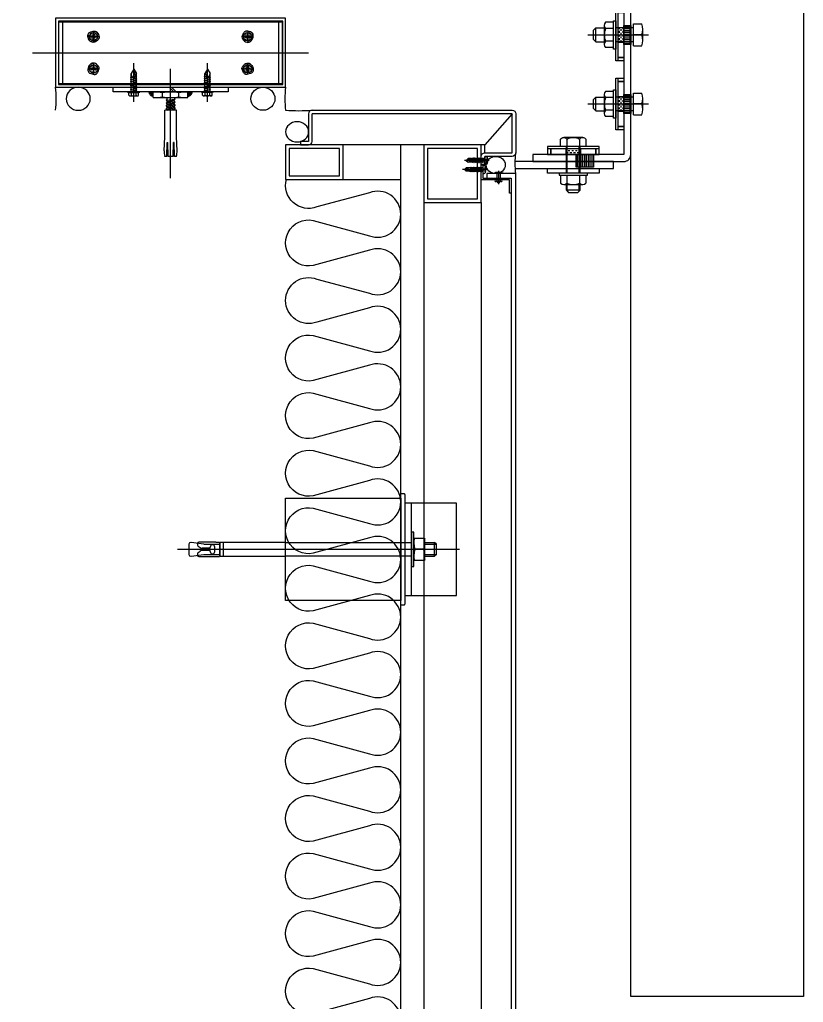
# Model space of a CAD drawing. Header units: millimetres. Extents: x 19868 to 801382, y -4805 to 85279.
# Drawn here: x 369557 to 370238, y 43684 to 44538 of the extents above; entities that cross this region are included whole.
import ezdxf

# ---------------------------------------------------------------- set-up
doc = ezdxf.new("R2010")
doc.units = ezdxf.units.MM
doc.header["$LTSCALE"] = 250
for name, pattern in [('CENTER', [50.8, 31.75, -6.35, 6.35, -6.35]), ('HID', [2.8, 1.8, -1]), ('HIDDEN', [9.525, 6.35, -3.175]), ('HIDDEN2', [4.7625, 3.175, -1.5875])]:
    doc.linetypes.add(name, pattern=pattern)
for name, color, linetype in [('-입면선1', 2, 'Continuous'), ('0-Sheet', 7, 'Continuous'), ('4', 4, 'Continuous'), ('A-ELE-4', 4, 'Continuous'), ('A-ETC-8', 8, 'Continuous'), ('A-FIN', 6, 'Continuous'), ('A-FIN-9', 7, 'Continuous'), ('alucobond', 7, 'Continuous'), ('EXTRUSION', 7, 'Continuous'), ('fastener', 1, 'Continuous'), ('INSUL', 8, 'Continuous'), ('ISL', 251, 'Continuous'), ('mold', 4, 'Continuous'), ('RIVET', 6, 'Continuous'), ('S-TEEL', 4, 'Continuous'), ('SCREW', 1, 'Continuous'), ('SEALANT', 252, 'Continuous')]:
    doc.layers.add(name, color=color, linetype=linetype)

# ---------------------------------------------------------------- blocks, each defined once
blk = doc.blocks.new('너트 M12')
for p, q in [((-9, 0), (9, 0)), ((-9.5, -9), (-9.5, -0.5)), ((0, -8.27), (0, -1.23)), ((9.5, -0.5), (9.5, -9)), ((9, -9.5), (-9, -9.5))]:
    blk.add_line(p, q)
for centre, start, end in [((-9, -0.5), 90, 180), ((9, -0.5), 0, 90), ((-9, -9), 180, 270), ((9, -9), 270, 0)]:
    blk.add_arc(centre, 0.5, start, end)
at = {"extrusion": (0, 0, -1)}
for centre, major_axis, ratio, start_param, end_param in [((-4.75, -0.94), (-4.75, 0.31), 0.185359, -0.024388, 3.141593), ((4.75, -0.94), (4.75, 0.31), 0.185108, 3.141593, 6.30754), ((-4.75, -8.56), (4.75, 0.31), 0.187111, 0, 3.166211), ((4.75, -8.56), (-4.75, 0.31), 0.185991, 3.117121, 6.283185)]:
    blk.add_ellipse(centre, major_axis=major_axis, ratio=ratio, start_param=start_param, end_param=end_param, dxfattribs=at)
blk = doc.blocks.new('A$C24f26f47')
at = {"layer": 'A-ETC-8'}
for p, q in [((-534, -170.5), (-534, -179.5)), ((-532, -169), (-532.5, -169)), ((-521, -170.5), (-532, -169)), ((-526.57, -169.75), (-526.57, -171.46)), ((-510.57, -168.75), (-525.57, -168.75)), ((-521, -170.5), (-507, -170.5)), ((-510.57, -168.75), (-507.57, -168.75)), ((-507.57, -168.75), (-507.57, -181.25)), ((-507, -181), (-507, -169)), ((-504, -169), (-507, -169)), ((-504, -181), (-504, -169)), ((-450, -169), (-504, -169)), ((-450, -169), (-340.5, -169)), ((-329.02, -169), (-320.5, -169)), ((-329.02, -170.5), (-319, -170.5)), ((-320.5, -181), (-320.5, -169)), ((-319, -170.5), (-320.5, -169)), ((-319, -179.5), (-319, -170.5)), ((-544, -175), (-299, -175)), ((-526.57, -178.53), (-526.57, -180.25)), ((-526.12, -172.3), (-524.32, -173.5)), ((-526.12, -177.7), (-524.32, -176.5)), ((-516.07, -174), (-522.66, -174)), ((-516.07, -176), (-522.66, -176)), ((-515.57, -173.5), (-515.57, -173)), ((-515.57, -177), (-515.57, -176.5)), ((-511.57, -177), (-511.57, -173)), ((-532.5, -181), (-532, -181)), ((-532, -181), (-521, -179.5)), ((-525.57, -181.25), (-510.57, -181.25)), ((-521, -179.5), (-507, -179.5)), ((-510.57, -181.25), (-507.57, -181.25)), ((-507, -181), (-504, -181)), ((-504, -181), (-450, -181)), ((-340.5, -181), (-450, -181)), ((-329.17, -179.5), (-319, -179.5)), ((-329.04, -181), (-320.5, -181)), ((-319, -179.5), (-320.5, -181))]:
    blk.add_line(p, q, dxfattribs=at)
blk.add_lwpolyline([(-346.5, -127.5), (-346.5, -222.5, -0.414214), (-347.5, -223.5), (-350, -223.5), (-350, -126.5), (-347.5, -126.5, -0.414214)], format="xyb", close=True, dxfattribs=at)
for points in [[(-350, -130.5), (-350, -219.5), (-450, -219.5), (-450, -130.5)], [(-301.5, -135), (-346.5, -135), (-346.5, -215), (-301.5, -215)], [(-346.5, -215), (-340.5, -215), (-340.5, -135), (-346.5, -135)], [(-340.5, -160), (-340.5, -190), (-338.5, -190), (-338.5, -160)]]:
    blk.add_lwpolyline(points, close=True, dxfattribs=at)
for centre, radius, start, end in [((-532.5, -170.5), 1.5, 90, 180), ((-525.57, -169.75), 1, 90, 180), ((-525.57, -171.46), 1, 180, 236.30993), ((-525.57, -178.53), 1, 123.69007, 180), ((-522.66, -171), 3, 236.30993, 270), ((-522.66, -179), 3, 90, 123.69007), ((-516.07, -173.5), 0.5, 270, 0), ((-516.07, -176.5), 0.5, 0, 90), ((-513.57, -173), 2, 90, 180), ((-513.57, -177), 2, 180, 270), ((-513.57, -173), 2, 0, 90), ((-513.57, -177), 2, 270, 0), ((-532.5, -179.5), 1.5, 180, 270), ((-525.57, -180.25), 1, 180, 270)]:
    blk.add_arc(centre, radius, start, end, dxfattribs=at)
at = {"layer": 'A-ETC-8', "xscale": -1.000000000000001, "rotation": 90}
blk.add_blockref('너트 M12', (-338.5, -175), dxfattribs=at)
blk = doc.blocks.new('A$C8466693f')
at = {"layer": 'A-ETC-8'}
h = blk.add_hatch(dxfattribs=at)
h.set_pattern_fill('JIS_LC_20A', color=256, scale=2, angle=270)
h.set_pattern_definition([(315, (-2993.713, 8736.746), (28.28427, 28.28427), []), (315, (-2993.713, 8734.746), (28.28427, 28.28427), [])])
h.paths.add_polyline_path([(200, -4224), (100, -4224), (100, -4220), (200, -4220)])
at = {"layer": 'INSUL'}
h = blk.add_hatch(dxfattribs=at)
h.set_pattern_fill('AR-SAND', color=256, scale=0.02)
h.set_pattern_definition([(217.5, (2931.9651, -3195.99146), (0.03200063, -0.97882647), [0, -0.77216, 0, -0.8636, 0, -0.8255]), (187.5, (2931.9651, -3195.9915), (-0.89904657, -1.4336502), [0, -0.41656, 0, -0.69596, 0, -0.2667]), (147.5, (2932.5899, -3195.99146), (-1.58198474, -0.00287437), [0, -0.254, 0, -0.9144, 0, -1.1938]), (137.5, (2932.5899, -3195.9915), (-1.5271129, -0.44585865), [0, -0.127, 0, -0.59944, 0, -0.6858])])
edge = h.paths.add_edge_path()
edge.add_spline(control_points=[(81.82, -4171.57), (81.02, -4171.75), (79.31, -4172.14), (77.49, -4175.22), (78.88, -4178.73), (81.78, -4181.61), (85.09, -4180.78), (86.63, -4178.86), (88.72, -4176.93), (87.12, -4173.76), (85.25, -4170.71), (83.09, -4171.25), (81.82, -4171.57)], knot_values=[0, 0, 0, 0, 2.395518, 5.094248, 9.480582, 12.644651, 16.609604, 17.634177, 20.133363, 24.245726, 26.635337, 30.092794, 30.092794, 30.092794, 30.092794], degree=3, periodic=0)
h = blk.add_hatch(dxfattribs=at)
h.set_pattern_fill('AR-SAND', color=256, scale=0.02, angle=180)
h.set_pattern_definition([(217.5, (2881.9651, -3195.99146), (0.03200063, -0.97882647), [0, -0.77216, 0, -0.8636, 0, -0.8255]), (187.5, (2881.9651, -3195.9915), (-0.89904657, -1.4336502), [0, -0.41656, 0, -0.69596, 0, -0.2667]), (147.5, (2882.5899, -3195.99146), (-1.58198474, -0.00287437), [0, -0.254, 0, -0.9144, 0, -1.1938]), (137.5, (2882.5899, -3195.9915), (-1.5271129, -0.44585865), [0, -0.127, 0, -0.59944, 0, -0.6858])])
edge = h.paths.add_edge_path()
edge.add_spline(control_points=[(218.18, -4171.57), (218.98, -4171.75), (220.69, -4172.14), (222.51, -4175.22), (221.12, -4178.73), (218.22, -4181.61), (214.91, -4180.78), (213.37, -4178.86), (211.28, -4176.93), (212.88, -4173.76), (214.75, -4170.71), (216.91, -4171.25), (218.18, -4171.57)], knot_values=[0, 0, 0, 0, 2.395518, 5.094248, 9.480582, 12.644651, 16.609604, 17.634177, 20.133363, 24.245726, 26.635337, 30.092794, 30.092794, 30.092794, 30.092794], degree=3, periodic=0)
h = blk.add_hatch(dxfattribs=at)
h.set_pattern_fill('AR-SAND', color=256, scale=0.02, angle=360)
h.set_pattern_definition([(217.5, (2931.9651, -3199.99146), (0.03200063, -0.97882647), [0, -0.77216, 0, -0.8636, 0, -0.8255]), (187.5, (2931.9651, -3199.9915), (-0.89904657, -1.4336502), [0, -0.41656, 0, -0.69596, 0, -0.2667]), (147.5, (2932.5899, -3199.99146), (-1.58198474, -0.00287437), [0, -0.254, 0, -0.9144, 0, -1.1938]), (137.5, (2932.5899, -3199.9915), (-1.5271129, -0.44585865), [0, -0.127, 0, -0.59944, 0, -0.6858])])
edge = h.paths.add_edge_path()
edge.add_spline(control_points=[(81.82, -4208.43), (81.02, -4208.25), (79.31, -4207.86), (77.49, -4204.78), (78.88, -4201.27), (81.78, -4198.39), (85.09, -4199.22), (86.63, -4201.14), (88.72, -4203.07), (87.12, -4206.24), (85.25, -4209.29), (83.09, -4208.75), (81.82, -4208.43)], knot_values=[0, 0, 0, 0, 2.395518, 5.094248, 9.480582, 12.644651, 16.609604, 17.634177, 20.133363, 24.245726, 26.635337, 30.092794, 30.092794, 30.092794, 30.092794], degree=3, periodic=0)
h = blk.add_hatch(dxfattribs=at)
h.set_pattern_fill('AR-SAND', color=256, scale=0.02, angle=180)
h.set_pattern_definition([(217.5, (2881.9651, -3199.99146), (0.03200063, -0.97882647), [0, -0.77216, 0, -0.8636, 0, -0.8255]), (187.5, (2881.9651, -3199.9915), (-0.89904657, -1.4336502), [0, -0.41656, 0, -0.69596, 0, -0.2667]), (147.5, (2882.5899, -3199.99146), (-1.58198474, -0.00287437), [0, -0.254, 0, -0.9144, 0, -1.1938]), (137.5, (2882.5899, -3199.9915), (-1.5271129, -0.44585865), [0, -0.127, 0, -0.59944, 0, -0.6858])])
edge = h.paths.add_edge_path()
edge.add_spline(control_points=[(218.18, -4208.43), (218.98, -4208.25), (220.69, -4207.86), (222.51, -4204.78), (221.12, -4201.27), (218.22, -4198.39), (214.91, -4199.22), (213.37, -4201.14), (211.28, -4203.07), (212.88, -4206.24), (214.75, -4209.29), (216.91, -4208.75), (218.18, -4208.43)], knot_values=[0, 0, 0, 0, 2.395518, 5.094248, 9.480582, 12.644651, 16.609604, 17.634177, 20.133363, 24.245726, 26.635337, 30.092794, 30.092794, 30.092794, 30.092794], degree=3, periodic=0)
at = {"layer": 'A-ETC-8'}
for p, q in [((118, -4232.55), (118, -4199.15)), ((182, -4232.55), (182, -4199.15)), ((118, -4204.15), (115.71, -4207.96)), ((115.71, -4211.24), (115.71, -4207.96)), ((118, -4204.15), (120.29, -4207.96)), ((118, -4204.15), (119.17, -4210.34)), ((120.29, -4210.58), (120.29, -4207.96)), ((150, -4298.88), (150, -4204.11)), ((182, -4204.15), (179.71, -4207.96)), ((179.71, -4210.58), (179.71, -4207.96)), ((182, -4204.15), (180.83, -4210.34)), ((182, -4204.15), (184.29, -4207.96)), ((184.29, -4211.24), (184.29, -4207.96)), ((115.71, -4211.24), (115.25, -4211.51)), ((120.75, -4212.55), (115.25, -4211.51)), ((115.71, -4211.73), (115.25, -4211.51)), ((115.71, -4213), (115.25, -4213.27)), ((120.75, -4214.31), (115.25, -4213.27)), ((115.71, -4213.48), (115.25, -4213.27)), ((115.71, -4214.76), (115.25, -4215.03)), ((120.75, -4216.06), (115.25, -4215.03)), ((115.71, -4215.24), (115.25, -4215.03)), ((115.71, -4216.52), (115.25, -4216.78)), ((120.75, -4217.82), (115.25, -4216.78)), ((115.71, -4217), (115.25, -4216.78)), ((115.71, -4211.24), (120.29, -4212.82)), ((120.29, -4212.33), (115.71, -4211.73)), ((115.71, -4213), (115.71, -4211.73)), ((115.71, -4213), (120.29, -4214.57)), ((120.29, -4214.09), (115.71, -4213.48)), ((115.71, -4214.76), (115.71, -4213.48)), ((115.71, -4214.76), (120.29, -4216.33)), ((120.29, -4215.85), (115.71, -4215.24)), ((115.71, -4216.52), (115.71, -4215.24)), ((115.71, -4216.52), (120.29, -4218.09)), ((120.29, -4217.61), (115.71, -4217)), ((115.71, -4218.27), (115.71, -4217)), ((118, -4210.27), (120.29, -4211.06)), ((120.75, -4210.79), (118, -4210.27)), ((120.29, -4210.58), (118, -4210.27)), ((120.75, -4210.79), (120.29, -4210.58)), ((120.75, -4210.79), (120.29, -4211.06)), ((120.29, -4212.46), (120.29, -4211.06)), ((120.75, -4212.55), (120.29, -4212.33)), ((120.75, -4212.55), (120.29, -4212.82)), ((120.29, -4214.09), (120.29, -4212.82)), ((120.75, -4214.31), (120.29, -4214.09)), ((120.75, -4214.31), (120.29, -4214.57)), ((120.29, -4215.85), (120.29, -4214.57)), ((120.75, -4216.06), (120.29, -4215.85)), ((120.75, -4216.06), (120.29, -4216.33)), ((120.29, -4217.61), (120.29, -4216.33)), ((179.25, -4210.79), (182, -4210.27)), ((179.25, -4210.79), (179.71, -4210.58)), ((179.25, -4210.79), (179.71, -4211.06)), ((179.25, -4212.55), (184.75, -4211.51)), ((179.25, -4212.55), (179.71, -4212.33)), ((179.25, -4212.55), (179.71, -4212.82)), ((179.25, -4214.31), (184.75, -4213.27)), ((179.25, -4214.31), (179.71, -4214.09)), ((179.25, -4214.31), (179.71, -4214.57)), ((179.25, -4216.06), (184.75, -4215.03)), ((179.25, -4216.06), (179.71, -4215.85)), ((179.25, -4216.06), (179.71, -4216.33)), ((179.25, -4217.82), (184.75, -4216.78)), ((182, -4210.27), (179.71, -4211.06)), ((179.71, -4210.58), (182, -4210.27)), ((179.71, -4212.46), (179.71, -4211.06)), ((184.29, -4211.24), (179.71, -4212.82)), ((179.71, -4212.33), (184.29, -4211.73)), ((179.71, -4214.09), (179.71, -4212.82)), ((184.29, -4213), (179.71, -4214.57)), ((179.71, -4214.09), (184.29, -4213.48)), ((179.71, -4215.85), (179.71, -4214.57)), ((184.29, -4214.76), (179.71, -4216.33)), ((179.71, -4215.85), (184.29, -4215.24)), ((179.71, -4217.61), (179.71, -4216.33)), ((184.29, -4216.52), (179.71, -4218.09)), ((179.71, -4217.61), (184.29, -4217)), ((184.29, -4211.24), (184.75, -4211.51)), ((184.29, -4211.73), (184.75, -4211.51)), ((184.29, -4213), (184.29, -4211.73)), ((184.29, -4213), (184.75, -4213.27)), ((184.29, -4213.48), (184.75, -4213.27)), ((184.29, -4214.76), (184.29, -4213.48)), ((184.29, -4214.76), (184.75, -4215.03)), ((184.29, -4215.24), (184.75, -4215.03)), ((184.29, -4216.52), (184.29, -4215.24)), ((184.29, -4216.52), (184.75, -4216.78)), ((184.29, -4217), (184.75, -4216.78)), ((184.29, -4218.27), (184.29, -4217)), ((112.65, -4224), (123.35, -4224)), ((112.65, -4224.38), (112.65, -4224)), ((112.65, -4224.38), (123.35, -4224.38)), ((113.82, -4224.5), (122.18, -4224.5)), ((113.82, -4226.98), (113.82, -4224.5)), ((115.71, -4218.27), (115.25, -4218.54)), ((120.75, -4219.58), (115.25, -4218.54)), ((115.71, -4218.76), (115.25, -4218.54)), ((115.71, -4220.03), (115.25, -4220.3)), ((120.75, -4221.34), (115.25, -4220.3)), ((115.71, -4220.51), (115.25, -4220.3)), ((115.71, -4221.79), (115.25, -4222.06)), ((120.75, -4223.1), (115.25, -4222.06)), ((115.71, -4222.27), (115.25, -4222.06)), ((115.71, -4218.27), (120.29, -4219.85)), ((120.29, -4219.37), (115.71, -4218.76)), ((115.71, -4220.03), (115.71, -4218.76)), ((115.71, -4220.03), (120.29, -4221.6)), ((120.29, -4221.12), (115.71, -4220.51)), ((115.71, -4221.79), (115.71, -4220.51)), ((115.71, -4221.79), (120.29, -4223.36)), ((115.71, -4224), (115.71, -4222.27)), ((120.29, -4222.88), (115.71, -4222.27)), ((115.71, -4224.5), (115.71, -4224.38)), ((115.91, -4226.98), (115.91, -4224.5)), ((120.09, -4226.98), (120.09, -4224.5)), ((120.75, -4217.82), (120.29, -4217.61)), ((120.75, -4217.82), (120.29, -4218.09)), ((120.29, -4219.37), (120.29, -4218.09)), ((120.75, -4219.58), (120.29, -4219.37)), ((120.75, -4219.58), (120.29, -4219.85)), ((120.29, -4221.12), (120.29, -4219.85)), ((120.75, -4221.34), (120.29, -4221.12)), ((120.75, -4221.34), (120.29, -4221.6)), ((120.29, -4222.88), (120.29, -4221.6)), ((120.75, -4223.1), (120.29, -4222.88)), ((120.75, -4223.1), (120.29, -4223.36)), ((120.29, -4224), (120.29, -4223.36)), ((120.29, -4224.5), (120.29, -4224.38)), ((122.18, -4226.98), (122.18, -4224.5)), ((123.35, -4224.38), (123.35, -4224)), ((135, -4224), (165, -4224)), ((135, -4229), (135, -4224)), ((142.92, -4228.24), (142.92, -4224.76)), ((157.08, -4228.24), (157.08, -4224.76)), ((165, -4229), (165, -4224)), ((187.35, -4224), (176.65, -4224)), ((176.65, -4224.38), (176.65, -4224)), ((187.35, -4224.38), (176.65, -4224.38)), ((186.18, -4224.5), (177.82, -4224.5)), ((177.82, -4226.98), (177.82, -4224.5)), ((179.25, -4217.82), (179.71, -4217.61)), ((179.25, -4217.82), (179.71, -4218.09)), ((179.25, -4219.58), (184.75, -4218.54)), ((179.25, -4219.58), (179.71, -4219.37)), ((179.25, -4219.58), (179.71, -4219.85)), ((179.25, -4221.34), (184.75, -4220.3)), ((179.25, -4221.34), (179.71, -4221.12)), ((179.25, -4221.34), (179.71, -4221.6)), ((179.25, -4223.1), (184.75, -4222.06)), ((179.25, -4223.1), (179.71, -4222.88)), ((179.25, -4223.1), (179.71, -4223.36)), ((179.71, -4219.37), (179.71, -4218.09)), ((184.29, -4218.27), (179.71, -4219.85)), ((179.71, -4219.37), (184.29, -4218.76)), ((179.71, -4221.12), (179.71, -4219.85)), ((184.29, -4220.03), (179.71, -4221.6)), ((179.71, -4221.12), (184.29, -4220.51)), ((179.71, -4222.88), (179.71, -4221.6)), ((184.29, -4221.79), (179.71, -4223.36)), ((179.71, -4222.88), (184.29, -4222.27)), ((179.71, -4224), (179.71, -4223.36)), ((179.71, -4224.5), (179.71, -4224.38)), ((179.91, -4226.98), (179.91, -4224.5)), ((184.09, -4226.98), (184.09, -4224.5)), ((184.29, -4218.27), (184.75, -4218.54)), ((184.29, -4218.76), (184.75, -4218.54)), ((184.29, -4220.03), (184.29, -4218.76)), ((184.29, -4220.03), (184.75, -4220.3)), ((184.29, -4220.51), (184.75, -4220.3)), ((184.29, -4221.79), (184.29, -4220.51)), ((184.29, -4221.79), (184.75, -4222.06)), ((184.29, -4222.27), (184.75, -4222.06)), ((184.29, -4224), (184.29, -4222.27)), ((184.29, -4224.5), (184.29, -4224.38)), ((186.18, -4226.98), (186.18, -4224.5)), ((187.35, -4224.38), (187.35, -4224)), ((114.86, -4227.55), (121.14, -4227.55)), ((135, -4229), (165, -4229)), ((146.08, -4231.3), (154.08, -4230.3)), ((146.08, -4231.3), (146.64, -4230.74)), ((146.08, -4231.3), (147.08, -4232.3)), ((146.08, -4233.85), (147.08, -4232.85)), ((146.08, -4233.85), (154.08, -4232.85)), ((146.08, -4233.85), (147.08, -4234.85)), ((146.64, -4229), (146.64, -4230)), ((146.64, -4230), (146.64, -4230.74)), ((147.08, -4232.3), (153.08, -4231.3)), ((147.08, -4232.85), (153.08, -4231.85)), ((147.08, -4232.85), (147.08, -4232.3)), ((147.08, -4234.85), (153.08, -4233.85)), ((147.08, -4235.39), (153.08, -4234.39)), ((154.08, -4230.3), (153.08, -4231.3)), ((153.08, -4231.85), (153.08, -4231.3)), ((154.08, -4232.85), (153.08, -4231.85)), ((154.08, -4232.85), (153.08, -4233.85)), ((153.08, -4234.39), (153.08, -4233.85)), ((154.08, -4235.39), (153.08, -4234.39)), ((153.44, -4229), (153.44, -4229.66)), ((154.08, -4230.3), (153.44, -4229.66)), ((185.14, -4227.55), (178.86, -4227.55)), ((155, -4240), (145, -4240)), ((145, -4263.08), (145, -4240)), ((146.08, -4236.39), (147.08, -4235.39)), ((146.08, -4236.39), (154.08, -4235.39)), ((146.08, -4236.39), (147.08, -4237.39)), ((146.08, -4238.94), (147.08, -4237.94)), ((146.08, -4238.94), (154.08, -4237.94)), ((146.08, -4238.94), (147.08, -4239.94)), ((147.08, -4235.39), (147.08, -4234.85)), ((147.08, -4237.39), (153.08, -4236.39)), ((147.08, -4237.94), (153.08, -4236.94)), ((147.08, -4237.94), (147.08, -4237.39)), ((147.08, -4239.94), (153.08, -4238.94)), ((147.08, -4240), (147.08, -4239.94)), ((149.97, -4240), (153.08, -4239.48)), ((154.08, -4235.39), (153.08, -4236.39)), ((153.08, -4236.94), (153.08, -4236.39)), ((154.08, -4237.94), (153.08, -4236.94)), ((154.08, -4237.94), (153.08, -4238.94)), ((153.08, -4239.48), (153.08, -4238.94)), ((153.6, -4240), (153.08, -4239.48)), ((155, -4263.08), (155, -4240)), ((144.36, -4275.2), (145, -4263.08)), ((146.7, -4280), (146.97, -4267.9)), ((146.97, -4267.9), (147.55, -4267.9)), ((147.88, -4280), (147.55, -4267.9)), ((152.12, -4280), (152.45, -4267.9)), ((153.03, -4267.9), (152.45, -4267.9)), ((153.3, -4280), (153.03, -4267.9)), ((155.64, -4275.2), (155, -4263.08)), ((145, -4280), (145, -4279.84)), ((145, -4280), (145, -4279.84)), ((146.7, -4280), (145, -4280)), ((152.12, -4280), (147.88, -4280)), ((154.95, -4280), (153.3, -4280)), ((155, -4280), (155, -4279.84))]:
    blk.add_line(p, q, dxfattribs=at)
blk.add_lwpolyline([(200, -4224), (100, -4224), (100, -4220), (200, -4220)], close=True, dxfattribs=at)
for centre, radius, start, end in [((120.16, -4207.96), 4.45, 180.03421, 242.50771), ((119.24, -4207.74), 1.08, 250.21959, 348.12714), ((180.76, -4207.74), 1.08, 191.87286, 289.78041), ((179.84, -4207.96), 4.45, 297.49229, 359.96579), ((118.21, -4211.71), 0.229, 242.50771, 295.26228), ((117.65, -4210.53), 1.53, 295.26228, 7.13086), ((182.35, -4210.53), 1.53, 172.86914, 244.73772), ((181.79, -4211.71), 0.229, 244.73772, 297.49229), ((135, -4224.01), 3.79, 179.21872, 270), ((135, -4224.01), 2.79, 179.21872, 270), ((135, -4224.01), 1.79, 179.21872, 270), ((135, -4224.01), 0.786, 179.21872, 270), ((135.84, -4257.31), 33.31, 77.7313, 91.45376), ((150, -4257.31), 33.31, 77.7313, 102.2687), ((164.16, -4257.31), 33.31, 88.54624, 102.2687), ((165, -4224.01), 3.79, 270, 0.78128), ((165, -4224.01), 2.79, 270, 0.78128), ((165, -4224.01), 1.79, 270, 0.78128), ((165, -4224.01), 0.786, 270, 0.78128), ((114.86, -4226.31), 1.24, 212.55935, 327.44065), ((118, -4223.45), 4.1, 239.35698, 300.64302), ((121.14, -4226.31), 1.24, 212.55935, 327.44065), ((135.84, -4195.69), 33.31, 268.54624, 282.2687), ((150, -4195.69), 33.31, 257.7313, 282.2687), ((164.16, -4195.69), 33.31, 257.7313, 271.45376), ((178.86, -4226.31), 1.24, 212.55935, 327.44065), ((182, -4223.45), 4.1, 239.35698, 300.64302), ((185.14, -4226.31), 1.24, 212.55935, 327.44065), ((156.85, -4275.86), 12.5, 177.00001, 199.35038), ((143.15, -4275.86), 12.5, 340.64962, 2.99999)]:
    blk.add_arc(centre, radius, start, end, dxfattribs=at)
at = {"layer": 'INSUL'}
for p, q in [((83, -4171.5), (83, -4180.5)), ((217, -4171.5), (217, -4180.5)), ((87.5, -4176), (78.5, -4176)), ((212.5, -4176), (221.5, -4176)), ((30, -4190), (270, -4190)), ((83, -4208.5), (83, -4199.5)), ((217, -4208.5), (217, -4199.5)), ((87.5, -4204), (78.5, -4204)), ((212.5, -4204), (221.5, -4204))]:
    blk.add_line(p, q, dxfattribs=at)
for points in [[(250, -4220), (250, -4160), (50, -4160), (50, -4220)], [(247.5, -4217.5), (247.5, -4162.5), (52.5, -4162.5), (52.5, -4217.5)], [(247, -4217), (53, -4217), (53, -4163), (247, -4163)], [(56, -4217), (53, -4217), (53, -4163), (56, -4163)], [(247, -4217), (244, -4217), (244, -4163), (247, -4163)], [(82.67, -4173.78), (82.72, -4173.64), (82.8, -4173.53), (82.9, -4173.47), (83, -4173.45), (83.1, -4173.47), (83.2, -4173.53), (83.28, -4173.64), (83.33, -4173.78), (83.36, -4173.97), (83.37, -4174.18), (83.36, -4174.42), (83.36, -4174.66), (83.37, -4174.89), (83.39, -4175.11), (83.45, -4175.3), (83.55, -4175.45), (83.7, -4175.55), (83.89, -4175.61), (84.11, -4175.63), (84.34, -4175.64), (84.58, -4175.64), (84.82, -4175.63), (85.03, -4175.64), (85.22, -4175.67), (85.36, -4175.72), (85.47, -4175.8), (85.53, -4175.9), (85.55, -4176), (85.53, -4176.1), (85.47, -4176.2), (85.36, -4176.28), (85.22, -4176.33), (85.03, -4176.36), (84.82, -4176.37), (84.58, -4176.36), (84.34, -4176.36), (84.11, -4176.37), (83.89, -4176.39), (83.7, -4176.45), (83.55, -4176.55), (83.45, -4176.7), (83.39, -4176.89), (83.37, -4177.11), (83.36, -4177.34), (83.36, -4177.58), (83.37, -4177.82), (83.36, -4178.03), (83.33, -4178.22), (83.28, -4178.36), (83.2, -4178.47), (83.1, -4178.53), (83, -4178.55), (82.9, -4178.53), (82.8, -4178.47), (82.72, -4178.36), (82.67, -4178.22), (82.64, -4178.03), (82.63, -4177.82), (82.64, -4177.58), (82.64, -4177.34), (82.63, -4177.11), (82.61, -4176.89), (82.55, -4176.7), (82.45, -4176.55), (82.3, -4176.45), (82.11, -4176.39), (81.89, -4176.37), (81.66, -4176.36), (81.42, -4176.36), (81.18, -4176.37), (80.97, -4176.36), (80.78, -4176.33), (80.64, -4176.28), (80.53, -4176.2), (80.47, -4176.1), (80.45, -4176), (80.47, -4175.9), (80.53, -4175.8), (80.64, -4175.72), (80.78, -4175.67), (80.97, -4175.64), (81.18, -4175.63), (81.42, -4175.64), (81.66, -4175.64), (81.89, -4175.63), (82.11, -4175.61), (82.3, -4175.55), (82.45, -4175.45), (82.55, -4175.3), (82.61, -4175.11), (82.63, -4174.89), (82.64, -4174.66), (82.64, -4174.42), (82.63, -4174.18), (82.64, -4173.97)], [(217.33, -4173.78), (217.28, -4173.64), (217.2, -4173.53), (217.1, -4173.47), (217, -4173.45), (216.9, -4173.47), (216.8, -4173.53), (216.72, -4173.64), (216.67, -4173.78), (216.64, -4173.97), (216.63, -4174.18), (216.64, -4174.42), (216.64, -4174.66), (216.63, -4174.89), (216.61, -4175.11), (216.55, -4175.3), (216.45, -4175.45), (216.3, -4175.55), (216.11, -4175.61), (215.89, -4175.63), (215.66, -4175.64), (215.42, -4175.64), (215.18, -4175.63), (214.97, -4175.64), (214.78, -4175.67), (214.64, -4175.72), (214.53, -4175.8), (214.47, -4175.9), (214.45, -4176), (214.47, -4176.1), (214.53, -4176.2), (214.64, -4176.28), (214.78, -4176.33), (214.97, -4176.36), (215.18, -4176.37), (215.42, -4176.36), (215.66, -4176.36), (215.89, -4176.37), (216.11, -4176.39), (216.3, -4176.45), (216.45, -4176.55), (216.55, -4176.7), (216.61, -4176.89), (216.63, -4177.11), (216.64, -4177.34), (216.64, -4177.58), (216.63, -4177.82), (216.64, -4178.03), (216.67, -4178.22), (216.72, -4178.36), (216.8, -4178.47), (216.9, -4178.53), (217, -4178.55), (217.1, -4178.53), (217.2, -4178.47), (217.28, -4178.36), (217.33, -4178.22), (217.36, -4178.03), (217.37, -4177.82), (217.36, -4177.58), (217.36, -4177.34), (217.37, -4177.11), (217.39, -4176.89), (217.45, -4176.7), (217.55, -4176.55), (217.7, -4176.45), (217.89, -4176.39), (218.11, -4176.37), (218.34, -4176.36), (218.58, -4176.36), (218.82, -4176.37), (219.03, -4176.36), (219.22, -4176.33), (219.36, -4176.28), (219.47, -4176.2), (219.53, -4176.1), (219.55, -4176), (219.53, -4175.9), (219.47, -4175.8), (219.36, -4175.72), (219.22, -4175.67), (219.03, -4175.64), (218.82, -4175.63), (218.58, -4175.64), (218.34, -4175.64), (218.11, -4175.63), (217.89, -4175.61), (217.7, -4175.55), (217.55, -4175.45), (217.45, -4175.3), (217.39, -4175.11), (217.37, -4174.89), (217.36, -4174.66), (217.36, -4174.42), (217.37, -4174.18), (217.36, -4173.97)], [(82.67, -4206.22), (82.72, -4206.36), (82.8, -4206.47), (82.9, -4206.53), (83, -4206.55), (83.1, -4206.53), (83.2, -4206.47), (83.28, -4206.36), (83.33, -4206.22), (83.36, -4206.03), (83.37, -4205.82), (83.36, -4205.58), (83.36, -4205.34), (83.37, -4205.11), (83.39, -4204.89), (83.45, -4204.7), (83.55, -4204.55), (83.7, -4204.45), (83.89, -4204.39), (84.11, -4204.37), (84.34, -4204.36), (84.58, -4204.36), (84.82, -4204.37), (85.03, -4204.36), (85.22, -4204.33), (85.36, -4204.28), (85.47, -4204.2), (85.53, -4204.1), (85.55, -4204), (85.53, -4203.9), (85.47, -4203.8), (85.36, -4203.72), (85.22, -4203.67), (85.03, -4203.64), (84.82, -4203.63), (84.58, -4203.64), (84.34, -4203.64), (84.11, -4203.63), (83.89, -4203.61), (83.7, -4203.55), (83.55, -4203.45), (83.45, -4203.3), (83.39, -4203.11), (83.37, -4202.89), (83.36, -4202.66), (83.36, -4202.42), (83.37, -4202.18), (83.36, -4201.97), (83.33, -4201.78), (83.28, -4201.64), (83.2, -4201.53), (83.1, -4201.47), (83, -4201.45), (82.9, -4201.47), (82.8, -4201.53), (82.72, -4201.64), (82.67, -4201.78), (82.64, -4201.97), (82.63, -4202.18), (82.64, -4202.42), (82.64, -4202.66), (82.63, -4202.89), (82.61, -4203.11), (82.55, -4203.3), (82.45, -4203.45), (82.3, -4203.55), (82.11, -4203.61), (81.89, -4203.63), (81.66, -4203.64), (81.42, -4203.64), (81.18, -4203.63), (80.97, -4203.64), (80.78, -4203.67), (80.64, -4203.72), (80.53, -4203.8), (80.47, -4203.9), (80.45, -4204), (80.47, -4204.1), (80.53, -4204.2), (80.64, -4204.28), (80.78, -4204.33), (80.97, -4204.36), (81.18, -4204.37), (81.42, -4204.36), (81.66, -4204.36), (81.89, -4204.37), (82.11, -4204.39), (82.3, -4204.45), (82.45, -4204.55), (82.55, -4204.7), (82.61, -4204.89), (82.63, -4205.11), (82.64, -4205.34), (82.64, -4205.58), (82.63, -4205.82), (82.64, -4206.03)], [(217.33, -4206.22), (217.28, -4206.36), (217.2, -4206.47), (217.1, -4206.53), (217, -4206.55), (216.9, -4206.53), (216.8, -4206.47), (216.72, -4206.36), (216.67, -4206.22), (216.64, -4206.03), (216.63, -4205.82), (216.64, -4205.58), (216.64, -4205.34), (216.63, -4205.11), (216.61, -4204.89), (216.55, -4204.7), (216.45, -4204.55), (216.3, -4204.45), (216.11, -4204.39), (215.89, -4204.37), (215.66, -4204.36), (215.42, -4204.36), (215.18, -4204.37), (214.97, -4204.36), (214.78, -4204.33), (214.64, -4204.28), (214.53, -4204.2), (214.47, -4204.1), (214.45, -4204), (214.47, -4203.9), (214.53, -4203.8), (214.64, -4203.72), (214.78, -4203.67), (214.97, -4203.64), (215.18, -4203.63), (215.42, -4203.64), (215.66, -4203.64), (215.89, -4203.63), (216.11, -4203.61), (216.3, -4203.55), (216.45, -4203.45), (216.55, -4203.3), (216.61, -4203.11), (216.63, -4202.89), (216.64, -4202.66), (216.64, -4202.42), (216.63, -4202.18), (216.64, -4201.97), (216.67, -4201.78), (216.72, -4201.64), (216.8, -4201.53), (216.9, -4201.47), (217, -4201.45), (217.1, -4201.47), (217.2, -4201.53), (217.28, -4201.64), (217.33, -4201.78), (217.36, -4201.97), (217.37, -4202.18), (217.36, -4202.42), (217.36, -4202.66), (217.37, -4202.89), (217.39, -4203.11), (217.45, -4203.3), (217.55, -4203.45), (217.7, -4203.55), (217.89, -4203.61), (218.11, -4203.63), (218.34, -4203.64), (218.58, -4203.64), (218.82, -4203.63), (219.03, -4203.64), (219.22, -4203.67), (219.36, -4203.72), (219.47, -4203.8), (219.53, -4203.9), (219.55, -4204), (219.53, -4204.1), (219.47, -4204.2), (219.36, -4204.28), (219.22, -4204.33), (219.03, -4204.36), (218.82, -4204.37), (218.58, -4204.36), (218.34, -4204.36), (218.11, -4204.37), (217.89, -4204.39), (217.7, -4204.45), (217.55, -4204.55), (217.45, -4204.7), (217.39, -4204.89), (217.37, -4205.11), (217.36, -4205.34), (217.36, -4205.58), (217.37, -4205.82), (217.36, -4206.03)]]:
    blk.add_lwpolyline(points, close=True, dxfattribs=at)
blk.add_lwpolyline([(95, -4220), (205, -4220)], dxfattribs=at)
for centre in [(83, -4176), (217, -4176), (83, -4204), (217, -4204)]:
    blk.add_circle(centre, 3.5, dxfattribs=at)
blk.add_arc((-28.61, -4230), 79.25, 352.75077, 7.24923, dxfattribs=at)
at = {"layer": 'INSUL', "extrusion": (0, 0, -1)}
blk.add_ellipse((69.75, -4230), major_axis=(10.44, 0), ratio=0.957796, dxfattribs=at)
at = {"layer": 'INSUL'}
for points in [[(81.82, -4171.57), (79.57, -4172.39), (78.15, -4174.69), (79.35, -4178.91), (81.8, -4180.91), (85.65, -4179.99), (86.35, -4179.24), (87.85, -4177.24), (86.79, -4173.27), (85.27, -4171.42), (81.82, -4171.57)], [(218.18, -4171.57), (220.43, -4172.39), (221.85, -4174.69), (220.65, -4178.91), (218.2, -4180.91), (214.35, -4179.99), (213.65, -4179.24), (212.15, -4177.24), (213.21, -4173.27), (214.73, -4171.42), (218.18, -4171.57)], [(81.82, -4208.43), (79.57, -4207.61), (78.15, -4205.31), (79.35, -4201.09), (81.8, -4199.09), (85.65, -4200.01), (86.35, -4200.76), (87.85, -4202.76), (86.79, -4206.73), (85.27, -4208.58), (81.82, -4208.43)], [(218.18, -4208.43), (220.43, -4207.61), (221.85, -4205.31), (220.65, -4201.09), (218.2, -4199.09), (214.35, -4200.01), (213.65, -4200.76), (212.15, -4202.76), (213.21, -4206.73), (214.73, -4208.58), (218.18, -4208.43)]]:
    blk.add_spline(points, degree=3, dxfattribs=at)
blk = doc.blocks.new('A$Cae507117')
at = {"layer": 'A-ETC-8'}
for points in [[(-50, 0), (-50, -50), (0, -50), (0, 0)], [(-46.8, -3.2), (-46.8, -46.8), (-3.2, -46.8), (-3.2, -3.2)]]:
    blk.add_lwpolyline(points, close=True, dxfattribs=at)
blk = doc.blocks.new('PH-4-16')
at = {"layer": 'SCREW'}
for p, q in [((-1.51, 0), (-1.51, -0.97)), ((1.51, 0), (1.51, -1.59)), ((0.05, -0.87), (-2.01, -1.2)), ((2, -1.79), (-2.01, -2.45)), ((2, -3.03), (-2.01, -3.69)), ((2, -4.27), (-2.01, -4.93)), ((2, -5.51), (-2.01, -6.17)), ((2, -6.75), (-2.01, -7.41)), ((2, -7.99), (-2.01, -8.65)), ((-2, -1.27), (-1.51, -1.47)), ((-2, -2.51), (-1.51, -2.71)), ((-2, -3.75), (-1.51, -3.95)), ((-2, -4.99), (-1.51, -5.2)), ((-2, -6.24), (-1.51, -6.44)), ((-2, -7.48), (-1.51, -7.68)), ((-1.99, -1.17), (-1.51, -0.97)), ((-1.99, -2.41), (-1.51, -2.21)), ((-1.99, -3.65), (-1.51, -3.45)), ((-1.99, -4.89), (-1.51, -4.69)), ((-1.99, -6.13), (-1.51, -5.93)), ((-1.99, -7.37), (-1.51, -7.17)), ((-1.99, -8.61), (-1.51, -8.41)), ((0.07, -0.97), (-1.95, -1.3)), ((1.99, -1.89), (-1.95, -2.54)), ((1.99, -3.13), (-1.95, -3.78)), ((1.99, -4.37), (-1.95, -5.02)), ((1.99, -5.61), (-1.95, -6.26)), ((1.99, -6.86), (-1.95, -7.5)), ((1.99, -8.1), (-1.95, -8.75)), ((0.05, -0.87), (-1.51, -0.97)), ((0.07, -0.97), (-1.51, -1.47)), ((-1.51, -1.47), (-1.51, -2.21)), ((1.51, -1.59), (-1.51, -2.21)), ((1.51, -2.09), (-1.51, -2.71)), ((-1.51, -2.71), (-1.51, -3.45)), ((1.51, -2.83), (-1.51, -3.45)), ((1.51, -3.33), (-1.51, -3.95)), ((1.51, -4.07), (-1.51, -4.69)), ((1.51, -4.57), (-1.51, -5.2)), ((-1.51, -5.2), (-1.51, -5.93)), ((1.51, -5.31), (-1.51, -5.93)), ((1.51, -5.81), (-1.51, -6.44)), ((-1.51, -6.44), (-1.51, -7.17)), ((1.51, -6.55), (-1.51, -7.17)), ((1.51, -7.05), (-1.51, -7.68)), ((-1.51, -7.68), (-1.51, -8.41)), ((1.51, -7.79), (-1.51, -8.41)), ((1.51, -8.29), (-1.51, -8.92)), ((1.51, -1.59), (2, -1.79)), ((1.99, -1.89), (1.51, -2.09)), ((1.51, -2.09), (1.51, -2.83)), ((2, -3.03), (1.51, -2.83)), ((1.99, -3.13), (1.51, -3.33)), ((1.51, -3.33), (1.51, -4.07)), ((2, -4.27), (1.51, -4.07)), ((1.99, -4.37), (1.51, -4.57)), ((1.51, -4.57), (1.51, -5.31)), ((2, -5.51), (1.51, -5.31)), ((1.99, -5.61), (1.51, -5.81)), ((1.51, -5.81), (1.51, -6.55)), ((2, -6.75), (1.51, -6.55)), ((1.99, -6.86), (1.51, -7.05)), ((1.51, -7.05), (1.51, -7.79)), ((2, -7.99), (1.51, -7.79)), ((1.99, -8.1), (1.51, -8.29)), ((1.51, -8.29), (1.51, -9.03)), ((2, -9.23), (-2.01, -9.89)), ((2, -10.47), (-2.01, -11.13)), ((-2, -8.72), (-1.51, -8.92)), ((-2, -9.96), (-1.51, -10.16)), ((-2, -11.2), (-1.51, -11.4)), ((-1.99, -9.85), (-1.51, -9.66)), ((-1.99, -11.09), (-1.51, -10.9)), ((1.99, -9.34), (-1.95, -9.99)), ((1.99, -10.58), (-1.95, -11.23)), ((-1.51, -8.92), (-1.51, -9.66)), ((1.51, -9.03), (-1.51, -9.66)), ((1.51, -9.53), (-1.51, -10.16)), ((-1.51, -10.16), (-1.51, -10.9)), ((1.51, -10.27), (-1.51, -10.9)), ((1.51, -10.77), (-1.51, -11.4)), ((-1.51, -11.4), (-1.51, -14.46)), ((-1.51, -14.46), (-1.14, -14.46)), ((0, -16), (-1.51, -14.46)), ((-1.14, -12.61), (-1.14, -14.46)), ((-1.14, -14.46), (0, -16)), ((0, -16), (1.51, -14.49)), ((1.51, -14.49), (0.4, -12.23)), ((2, -9.23), (1.51, -9.03)), ((1.99, -9.34), (1.51, -9.53)), ((1.51, -9.53), (1.51, -10.27)), ((2, -10.47), (1.51, -10.27)), ((1.99, -10.58), (1.51, -10.77)), ((1.51, -10.77), (1.51, -14.49))]:
    blk.add_line(p, q, dxfattribs=at)
at = {"layer": 'SCREW', "color": 1, "linetype": 'CENTER'}
blk.add_line((0, 3.95), (0, -17.67), dxfattribs=at)
at = {"layer": 'SCREW', "linetype": 'HIDDEN2'}
blk.add_line((-1.51, -3.95), (-1.51, -4.69), dxfattribs=at)
at = {"layer": 'SCREW'}
blk.add_lwpolyline([(3.48, 0.99), (3.48, 0), (-3.48, 0), (-3.48, 0.99, -0.336479), (-2.53, 2.23, -0.138717), (2.53, 2.23, -0.336479)], format="xyb", close=True, dxfattribs=at)
blk.add_lwpolyline([(-2.53, 2.23), (-2.31, 2.03), (-2.06, 1.94), (-1.79, 1.92), (-1.52, 1.95), (-1.25, 2.02), (-1.01, 2.09), (-0.81, 2.13), (-0.65, 2.14), (-0.55, 2.08), (-0.5, 1.96), (-0.49, 1.8), (-0.49, 1.61), (-0.51, 1.41), (-0.52, 1.2), (-0.51, 1.01), (-0.47, 0.84), (-0.39, 0.71), (-0.28, 0.61), (-0.14, 0.55), (0, 0.53), (0.14, 0.55), (0.28, 0.61), (0.39, 0.71), (0.47, 0.84), (0.51, 1.01), (0.52, 1.2), (0.51, 1.41), (0.49, 1.61), (0.49, 1.8), (0.5, 1.96), (0.55, 2.08), (0.65, 2.14), (0.81, 2.13), (1.01, 2.09), (1.25, 2.02), (1.52, 1.95), (1.79, 1.92), (2.06, 1.94), (2.31, 2.03), (2.53, 2.23)], dxfattribs=at)
for centre, radius, start, end in [((-1.92, -1.23), 0.0931, 139.86612, 209.92465), ((-1.92, -2.47), 0.0931, 139.86612, 209.92465), ((-1.92, -3.71), 0.0931, 139.86612, 209.92465), ((-1.92, -4.95), 0.0931, 139.86612, 209.92465), ((-1.92, -6.19), 0.0931, 139.86612, 209.92465), ((-1.92, -7.43), 0.0931, 139.86612, 209.92465), ((0.03, -0.92), 0.0605, 310.72712, 69.31493), ((1.92, -1.83), 0.0931, 319.86612, 29.92465), ((1.92, -3.07), 0.0931, 319.86612, 29.92465), ((1.92, -4.31), 0.0931, 319.86612, 29.92465), ((1.92, -5.55), 0.0931, 319.86612, 29.92465), ((1.92, -6.8), 0.0931, 319.86612, 29.92465), ((1.92, -8.04), 0.0931, 319.86612, 29.92465), ((-1.92, -8.67), 0.0931, 139.86612, 209.92465), ((-1.92, -9.91), 0.0931, 139.86612, 209.92465), ((-1.92, -11.15), 0.0931, 139.86612, 209.92465), ((-0.33, -12.61), 0.815, 27.36497, 180), ((1.92, -9.28), 0.0931, 319.86612, 29.92465), ((1.92, -10.52), 0.0931, 319.86612, 29.92465)]:
    blk.add_arc(centre, radius, start, end, dxfattribs=at)
blk = doc.blocks.new('revit')
at = {"layer": 'RIVET'}
for p, q in [((-4.2, 0.5), (-4.2, 0)), ((4.2, 0), (-4.2, 0)), ((2.7, 1), (-2.7, 1)), ((-1.5, 1), (-1.5, -7)), ((1.5, 1), (1.5, -7)), ((4.2, 0.5), (4.2, 0)), ((2.37, -5.5), (-2.37, -5.5)), ((2.37, -7), (-2.37, -7))]:
    blk.add_line(p, q, dxfattribs=at)
at = {"layer": 'RIVET', "color": 1, "linetype": 'CENTER'}
blk.add_line((0, 2.29), (0, -9.05), dxfattribs=at)
at = {"layer": 'RIVET'}
for points in [[(-4.2, 0.5), (-2.7, 1)], [(4.2, 0.5), (2.7, 1)]]:
    blk.add_lwpolyline(points, dxfattribs=at)
blk.add_lwpolyline([(-1.5, -7, 0.666667), (1.5, -7, 1.5)], format="xyb", dxfattribs=at)
for centre, start, end in [((-2.37, -6.25), 90, 270), ((2.37, -6.25), 270, 90)]:
    blk.add_arc(centre, 0.75, start, end, dxfattribs=at)
blk = doc.blocks.new('A$C75f647f4')
at = {"layer": 'A-ETC-8'}
for points in [[(0, -30), (0, 0), (-50, 0), (-50, -30)], [(-3.2, -26.8), (-3.2, -3.2), (-46.8, -3.2), (-46.8, -26.8)]]:
    blk.add_lwpolyline(points, close=True, dxfattribs=at)
blk = doc.blocks.new('A$C7dfb73f4')
at = {"layer": '-입면선1', "linetype": 'HIDDEN', "ltscale": 0.005}
h = blk.add_hatch(dxfattribs=at)
h.set_pattern_fill('DASH', color=1, scale=0.5, angle=90)
h.set_pattern_definition([(90, (10330.2108, -2366.9048), (-1.5875, 1.5875), [1.5875, -1.5875])])
h.paths.add_polyline_path([(97, 96), (92, 96), (92, 109), (97, 109)])
h = blk.add_hatch(dxfattribs=at)
h.set_pattern_fill('DASH', color=1, scale=0.5, angle=90)
h.set_pattern_definition([(90, (10330.2108, -2426.9048), (-1.5875, 1.5875), [1.5875, -1.5875])])
h.paths.add_polyline_path([(97, 36), (92, 36), (92, 49), (97, 49)])
at = {"layer": '4', "linetype": 'HID', "lineweight": 25, "transparency": 33554687}
h = blk.add_hatch(dxfattribs=at)
h.set_pattern_fill('LINE', color=1, scale=0.5, angle=180)
h.set_pattern_definition([(0, (6095.9783, -1582.2153), (0, 1.5875), [])])
h.paths.add_polyline_path([(97, 94.81), (102.5, 94.81), (102.5, 110.19), (97, 110.19)])
h = blk.add_hatch(dxfattribs=at)
h.set_pattern_fill('LINE', color=1, scale=0.5, angle=180)
h.set_pattern_definition([(0, (6095.9783, -1642.2153), (0, 1.5875), [])])
h.paths.add_polyline_path([(97, 34.81), (102.5, 34.81), (102.5, 50.19), (97, 50.19)])
at = {"layer": '4', "linetype": 'HIDDEN', "ltscale": 0.005}
h = blk.add_hatch(dxfattribs=at)
h.set_pattern_fill('DASH', color=1, scale=0.5)
h.set_pattern_definition([(360, (7420.1095, -832.5626), (1.5875, 1.5875), [1.5875, -1.5875])])
h.paths.add_polyline_path([(59.5, -1.5), (59.5, 3.5), (46.5, 3.5), (46.5, -1.5)])
at = {"layer": '4', "linetype": 'HID', "lineweight": 25, "transparency": 33554687}
h = blk.add_hatch(dxfattribs=at)
h.set_pattern_fill('LINE', color=1, scale=0.5, angle=270)
h.set_pattern_definition([(270, (12227.3303, -389.5771), (1.5875, -7e-16), [])])
h.paths.add_polyline_path([(55.59, -1.5), (70.59, -1.5), (70.59, -12.5), (55.59, -12.5)])
at = {"layer": '-입면선1', "color": 1, "linetype": 'HIDDEN', "ltscale": 0.005, "elevation": 0}
for points in [[(92, 109), (97, 109), (97, 96), (92, 96)], [(92, 49), (97, 49), (97, 36), (92, 36)]]:
    blk.add_lwpolyline(points, close=True, dxfattribs=at)
at = {"layer": '4', "elevation": 0}
blk.add_lwpolyline([(103, -1.5), (103, 132.5), (97, 132.5), (97, -1.5), (18, -1.5), (18, -7.5), (97, -7.5, 0.414214)], format="xyb", close=True, dxfattribs=at)
for points in [[(92, 80), (90, 80), (90, 125), (92, 125), (97, 125), (97, 80), (92, 80), (92, 83), (97, 83), (92, 83), (92, 122), (97, 122), (92, 122), (92, 125)], [(92, 20), (90, 20), (90, 65), (92, 65), (97, 65), (97, 20), (92, 20), (92, 23), (97, 23), (92, 23), (92, 62), (97, 62), (92, 62), (92, 65)], [(75.5, 3.5), (75.5, 5.5), (30.5, 5.5), (30.5, 3.5), (30.5, -1.5), (75.5, -1.5), (75.5, 3.5), (72.5, 3.5), (72.5, -1.5), (72.5, 3.5), (33.5, 3.5), (33.5, -1.5), (33.5, 3.5), (30.5, 3.5)], [(2.63, -13.5), (88, -13.5), (88, -7.5), (2.63, -7.5)]]:
    blk.add_lwpolyline(points, dxfattribs=at)
at = {"layer": '4', "color": 8, "linetype": 'HID', "lineweight": 25, "elevation": 0}
for points in [[(97, 110.69), (103, 110.69), (103, 94.2), (97, 94.2)], [(97, 50.69), (103, 50.69), (103, 34.2), (97, 34.2)]]:
    blk.add_lwpolyline(points, close=True, dxfattribs=at)
at = {"layer": '4', "color": 1, "linetype": 'HID', "lineweight": 25, "elevation": 0}
for points in [[(97, 94.81), (102.5, 94.81), (102.5, 110.19), (97, 110.19)], [(97, 34.81), (102.5, 34.81), (102.5, 50.19), (97, 50.19)], [(55.59, -1.5), (70.59, -1.5), (70.59, -12.5), (55.59, -12.5)]]:
    blk.add_lwpolyline(points, close=True, dxfattribs=at)
at = {"layer": '4', "color": 1, "linetype": 'HIDDEN', "ltscale": 0.005, "elevation": 0}
blk.add_lwpolyline([(46.5, 3.5), (46.5, -1.5), (59.5, -1.5), (59.5, 3.5)], close=True, dxfattribs=at)
at = {"layer": 'fastener'}
for p, q in [((88, 113.45, 0), (81.13, 113.45, 0)), ((105.5, 112, 0), (112.5, 112, 0)), ((105.5, 93, 0), (105.5, 112, 0)), ((65.54, 102.5, 0), (118.5, 102.5, 0)), ((72.54, 108.5, 0), (70.54, 106.5, 0)), ((70.54, 98.5, 0), (70.54, 106.5, 0)), ((72.54, 96.5, 0), (72.54, 108.5, 0)), ((72.54, 108.5, 0), (80, 108.5, 0)), ((80, 110.72, 0), (80, 94.28, 0)), ((88, 107.98, 0), (81.13, 107.98, 0)), ((105.5, 108.5, 0), (90, 108.5, 0)), ((112.5, 102.5, 0), (105.5, 102.5, 0)), ((113.5, 98.25, 0), (113.5, 106.75, 0)), ((72.54, 96.5, 0), (70.54, 98.5, 0)), ((72.54, 96.5, 0), (80, 96.5, 0)), ((88, 97.02, 0), (81.13, 97.02, 0)), ((105.5, 96.5, 0), (90, 96.5, 0)), ((88, 91.55, 0), (81.13, 91.55, 0)), ((105.5, 93, 0), (112.5, 93, 0)), ((88, 53.45, 0), (81.13, 53.45, 0)), ((105.5, 52, 0), (112.5, 52, 0)), ((105.5, 33, 0), (105.5, 52, 0)), ((72.54, 48.5, 0), (70.54, 46.5, 0)), ((70.54, 38.5, 0), (70.54, 46.5, 0)), ((72.54, 36.5, 0), (72.54, 48.5, 0)), ((72.54, 48.5, 0), (80, 48.5, 0)), ((80, 50.72, 0), (80, 34.28, 0)), ((88, 47.98, 0), (81.13, 47.98, 0)), ((105.5, 48.5, 0), (90, 48.5, 0)), ((113.5, 38.25, 0), (113.5, 46.75, 0)), ((65.54, 42.5, 0), (118.5, 42.5, 0)), ((72.54, 36.5, 0), (70.54, 38.5, 0)), ((72.54, 36.5, 0), (80, 36.5, 0)), ((88, 37.02, 0), (81.13, 37.02, 0)), ((105.5, 36.5, 0), (90, 36.5, 0)), ((112.5, 42.5, 0), (105.5, 42.5, 0)), ((88, 31.55, 0), (81.13, 31.55, 0)), ((105.5, 33, 0), (112.5, 33, 0)), ((61.21, 13.5, 0), (44.79, 13.5, 0)), ((47.52, 12, 0), (47.52, 5.5, 0)), ((58.47, 12, 0), (58.47, 5.5, 0)), ((47, -17.5, 0), (47, 5.5, 0)), ((47.75, -17.5, 0), (47.75, 5.5, 0)), ((58.25, -17.5, 0), (58.25, 5.5, 0)), ((59, -17.5, 0), (59, 5.5, 0)), ((42.05, -19.5, 0), (42.05, -26.37, 0)), ((47.52, -19.5, 0), (47.52, -26.37, 0)), ((58.48, -19.5, 0), (58.48, -26.37, 0)), ((63.95, -19.5, 0), (63.95, -26.37, 0)), ((44.78, -27.5, 0), (61.22, -27.5, 0)), ((47, -32.5, 0), (47, -27.5, 0)), ((59, -32.5, 0), (47, -32.5, 0)), ((47, -32.5, 0), (49, -34.5, 0)), ((47.75, -33.25, 0), (47.75, -27.5, 0)), ((59, -32.5, 0), (57, -34.5, 0)), ((58.25, -33.25, 0), (58.25, -27.5, 0)), ((59, -32.5, 0), (59, -27.5, 0)), ((49, -34.5, 0), (57, -34.5, 0))]:
    blk.add_line(p, q, dxfattribs=at)
at = {"layer": 'fastener', "elevation": 0}
for points in [[(90, 90.25), (88, 90.25), (88, 114.75), (90, 114.75), (90, 90.25)], [(90, 30.25), (88, 30.25), (88, 54.75), (90, 54.75), (90, 30.25)]]:
    blk.add_lwpolyline(points, dxfattribs=at)
blk.add_lwpolyline([(42.05, 5.5), (42.05, 12, -0.547945), (47.52, 12, -0.273973), (58.47, 12, -0.547945), (63.95, 12), (63.95, 5.5)], format="xyb", close=True, dxfattribs=at)
blk.add_lwpolyline([(40.75, -17.5), (40.75, -19.5), (65.25, -19.5), (65.25, -17.5)], close=True, dxfattribs=at)
at = {"layer": 'fastener'}
for centre, radius, start, end in [((83.88, 110.72, 0), 3.88, 135.21641, 224.78359), ((101.72, 107.25, 0), 11.78, 336.22268, 23.77732), ((93.92, 102.5, 0), 13.92, 156.80081, 203.19919), ((101.72, 97.75, 0), 11.78, 336.22268, 23.77732), ((83.88, 94.28, 0), 3.88, 135.21641, 224.78359), ((83.88, 50.72, 0), 3.88, 135.21641, 224.78359), ((101.72, 47.25, 0), 11.78, 336.22268, 23.77732), ((93.92, 42.5, 0), 13.92, 156.80081, 203.19919), ((83.88, 34.28, 0), 3.88, 135.21641, 224.78359), ((101.72, 37.75, 0), 11.78, 336.22268, 23.77732), ((44.78, -23.62, 0), 3.88, 225.21641, 314.78359), ((53, -13.58, 0), 13.92, 246.80081, 293.19919), ((61.22, -23.62, 0), 3.88, 225.21641, 314.78359)]:
    blk.add_arc(centre, radius, start, end, dxfattribs=at)
at = {"layer": 'S-TEEL', "elevation": 0}
blk.add_lwpolyline([(75.5, -17.5), (30.5, -17.5), (30.5, -13.5), (75.5, -13.5)], close=True, dxfattribs=at)

msp = doc.modelspace()

# ---------------------------------------------------------------- linework, layer by layer
at = {"layer": '0-Sheet', "color": 8}
for p, q in [((369985.21, 44455.93), (369961.21, 44428.93)), ((369961.21, 44428.93), (369838.21, 44428.93)), ((369961.21, 44421.93), (369961.21, 44428.93)), ((369838.21, 44398.93), (369888.21, 44398.93))]:
    msp.add_line(p, q, dxfattribs=at)
at = {"layer": '0-Sheet'}
msp.add_lwpolyline([(369811.21, 44458.93, 0.414214), (369808.21, 44455.93), (369808.21, 44431.93), (369801.21, 44431.93), (369801.21, 44428.93), (369808.21, 44428.93, 0.414214), (369811.21, 44431.93), (369811.21, 44455.93)], format="xyb", dxfattribs=at)
at = {"layer": '0-Sheet', "elevation": 0}
msp.add_lwpolyline([(369811.21, 44458.93), (369985.21, 44458.93, -0.414214), (369988.21, 44455.93), (369988.21, 44421.93, -0.414214), (369985.21, 44418.93), (369961.21, 44418.93), (369961.21, 44411.93), (369958.21, 44411.93), (369958.21, 44418.93, -0.414214), (369961.21, 44421.93), (369985.21, 44421.93), (369985.21, 44455.93), (369811.21, 44455.93)], format="xyb", dxfattribs=at)
at = {"layer": 'A-ELE-4'}
msp.add_lwpolyline([(370088.21, 51108.93), (370238.21, 51108.93), (370238.21, 43688.93), (370088.21, 43688.93)], close=True, dxfattribs=at)
at = {"layer": 'A-ETC-8'}
for p, q in [((369908.21, 44378.93), (369908.21, 41178.93)), ((369958.21, 44378.93), (369958.21, 41178.93))]:
    msp.add_line(p, q, dxfattribs=at)
at = {"layer": 'A-FIN'}
msp.add_lwpolyline([(369988.21, 43361.43), (369988.21, 44403.93), (369963.22, 44403.93), (369963.22, 44399.93), (369984.21, 44399.93), (369984.21, 43365.43)], dxfattribs=at)
at = {"layer": 'ISL'}
msp.add_lwpolyline([(369118.21, 34508.93), (369118.21, 33808.93), (369888.21, 33808.93), (369888.21, 44428.93)], dxfattribs=at)
msp.add_lwpolyline([(369888.21, 43668.66, 0.524856), (369861.11, 43687.36), (369815.31, 43674.96, -1.449198), (369815.31, 43712.36), (369861.11, 43699.96, 0.524856), (369888.21, 43718.66, 0.524856), (369861.11, 43737.36), (369815.31, 43724.96, -1.449198), (369815.31, 43762.36), (369861.11, 43749.96, 0.524856), (369888.21, 43768.66, 0.524856), (369861.11, 43787.36), (369815.31, 43774.96, -1.449198), (369815.31, 43812.36), (369861.11, 43799.96, 0.524856), (369888.21, 43818.66, 0.524856), (369861.11, 43837.36), (369815.31, 43824.96, -1.449198), (369815.31, 43862.36), (369861.11, 43849.96, 0.524856), (369888.21, 43868.66, 0.524856), (369861.11, 43887.36), (369815.31, 43874.96, -1.449198), (369815.31, 43912.36), (369861.11, 43899.96, 0.524856), (369888.21, 43918.66, 0.524856), (369861.11, 43937.36), (369815.31, 43924.96, -1.449198), (369815.31, 43962.36), (369861.11, 43949.96, 0.524856), (369888.21, 43968.66, 0.524856), (369861.11, 43987.36), (369815.31, 43974.96, -1.449198), (369815.31, 44012.36), (369861.11, 43999.96, 0.524856), (369888.21, 44018.66, 0.524856), (369861.11, 44037.36), (369815.31, 44024.96, -1.449198), (369815.31, 44062.36), (369861.11, 44049.96, 0.524856), (369888.21, 44068.66, 0.524856), (369861.11, 44087.36), (369815.31, 44074.96, -1.449198), (369815.31, 44112.36), (369861.11, 44099.96, 0.524856), (369888.21, 44118.66, 0.524856), (369861.11, 44137.36), (369815.31, 44124.96, -1.449198), (369815.31, 44162.36), (369861.11, 44149.96, 0.524856), (369888.21, 44168.66, 0.524856), (369861.11, 44187.36), (369815.31, 44174.96, -1.449198), (369815.31, 44212.36), (369861.11, 44199.96, 0.524856), (369888.21, 44218.66, 0.524856), (369861.11, 44237.36), (369815.31, 44224.96, -1.449198), (369815.31, 44262.36), (369861.11, 44249.96, 0.524856), (369888.21, 44268.66, 0.524856), (369861.11, 44287.36), (369815.31, 44274.96, -0.524933), (369788.21, 44293.66, -0.524933), (369815.31, 44312.36), (369861.11, 44299.96, 0.524856), (369888.21, 44318.66, 0.524856), (369861.11, 44337.36), (369815.31, 44324.96, -1.449198), (369815.31, 44362.36), (369861.11, 44349.96, 0.524856), (369888.21, 44368.66, 0.524856), (369861.11, 44387.36), (369815.31, 44374.96, -0.613137), (369788.92, 44398.93, -0.613137)], format="xyb", dxfattribs=at)
at = {"layer": 'mold', "color": 4, "elevation": 0}
msp.add_lwpolyline([(369982.71, 44398.43), (369958.21, 44398.43), (369958.21, 44411.43), (369959.71, 44411.43), (369959.71, 44399.93), (369984.21, 44399.93), (369984.21, 44386.93), (369982.71, 44386.93), (369982.71, 44398.43)], dxfattribs=at)
at = {"layer": 'SEALANT', "elevation": 0}
msp.add_lwpolyline([(369988.21, 44403.93, -0.04942), (369988.21, 44421.93)], format="xyb", dxfattribs=at)
at = {"layer": 'SEALANT'}
for centre, radius, start, end in [((369866.82, 44468.93), 79.25, 172.75077, 187.24923), ((369799.71, 44654.92), 196.33, 266.64197, 273.35803)]:
    msp.add_arc(centre, radius, start, end, dxfattribs=at)
for centre, major_axis, ratio in [((369768.46, 44468.93), (-10.44, 0), 0.957796), ((369970.83, 44411.43), (-8.29, 0), 0.90449)]:
    msp.add_ellipse(centre, major_axis=major_axis, ratio=ratio, dxfattribs=at)
at = {"layer": 'SEALANT', "extrusion": (0, 0, -1)}
msp.add_ellipse((369798.21, 44440.19), major_axis=(10, 0), ratio=0.878162, dxfattribs=at)

# ---------------------------------------------------------------- block references
at = {"layer": 'A-ETC-8'}
for name, p in [('A$C8466693f', (369538.21, 48698.93)), ('A$C24f26f47', (370238.21, 44252.51))]:
    msp.add_blockref(name, p, dxfattribs=at)
at = {"layer": 'A-ETC-8', "rotation": 180}
msp.add_blockref('A$Cae507117', (369908.21, 44378.93), dxfattribs=at)
at = {"layer": 'A-FIN-9'}
msp.add_blockref('A$C75f647f4', (369838.21, 44428.93), dxfattribs=at)
at = {"layer": 'alucobond'}
msp.add_blockref('revit', (369973.21, 44403.93), dxfattribs=at)
at = {"layer": 'EXTRUSION', "rotation": 270.0000000000002}
msp.add_blockref('PH-4-16', (369961.21, 44415.45), dxfattribs=at)
at = {"layer": 'EXTRUSION', "xscale": -1}
for rotation in [269.9999999999997, 269.9999999999995]:
    msp.add_blockref('PH-4-16', (369959.71, 44407.43), dxfattribs=dict(at, rotation=rotation))
at = {"layer": 'S-TEEL'}
msp.add_blockref('A$C7dfb73f4', (369985.21, 44421.93), dxfattribs=at)

doc.saveas('drawing.dxf')
